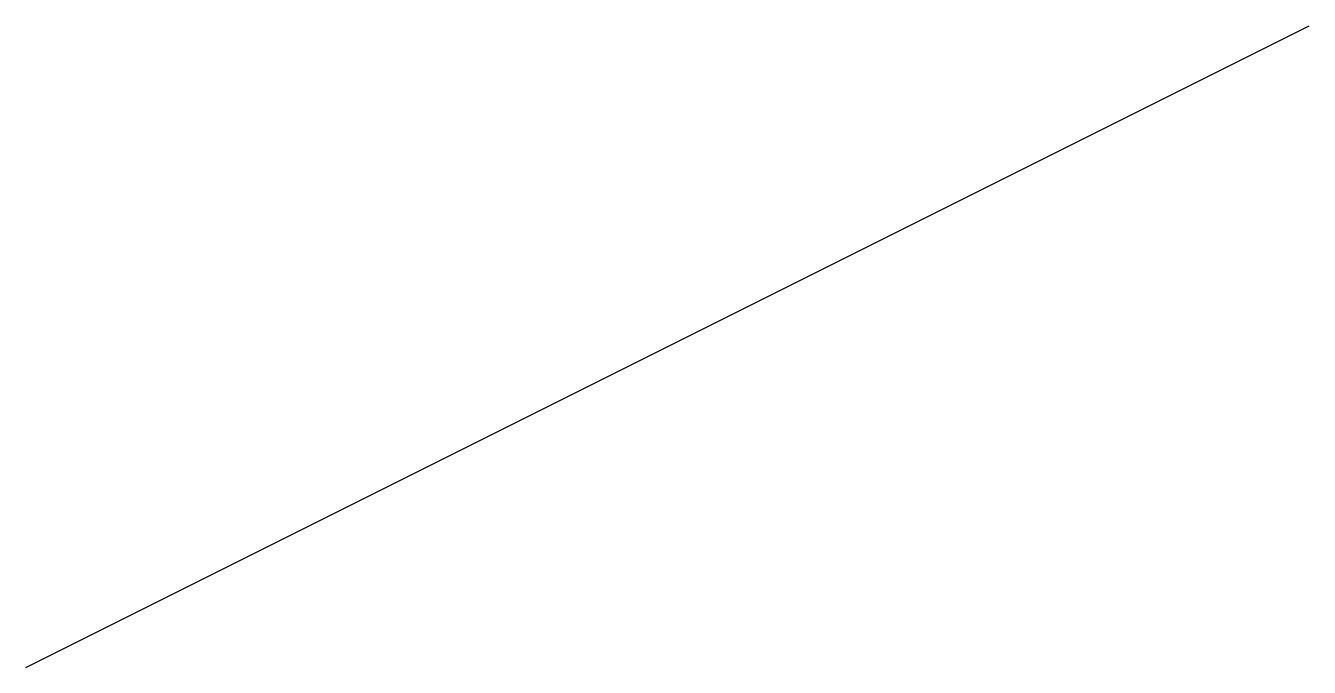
# Model space of a CAD drawing. Header units: metres. Extents: x 0 to 100, y 0 to 50.
import ezdxf

# ---------------------------------------------------------------- set-up
doc = ezdxf.new("R2010")
doc.units = ezdxf.units.M
doc.layers.get('0').update_dxf_attribs({"linetype": 'CONTINUOUS'})

msp = doc.modelspace()

# ---------------------------------------------------------------- linework, layer by layer
msp.add_line((0, 0), (100, 50))

doc.saveas('drawing.dxf')
